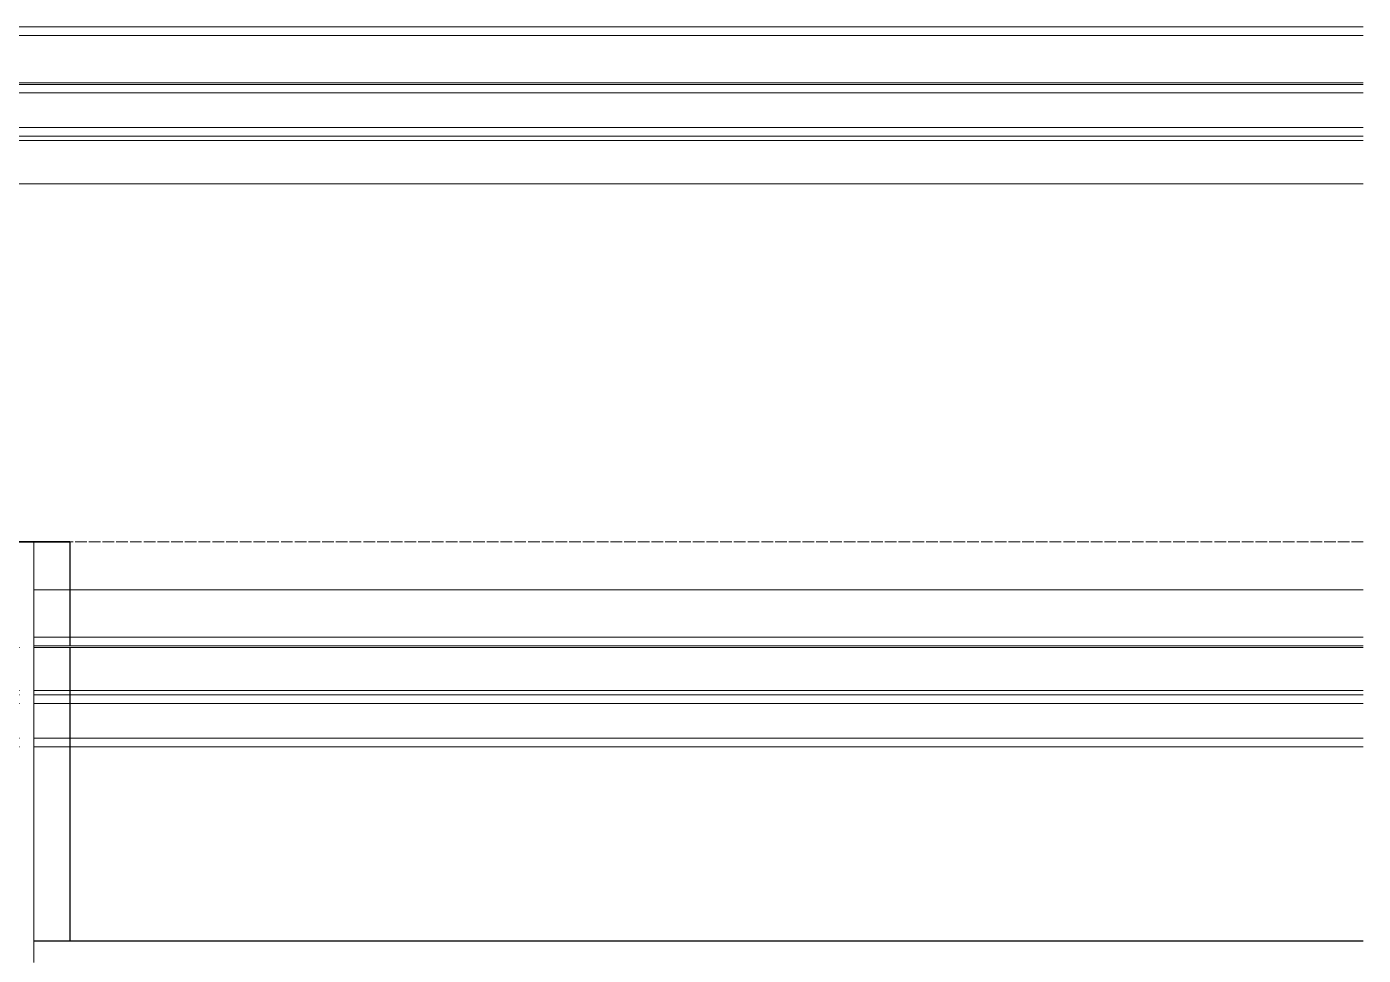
# Model space of a CAD drawing. Header units: centimetres. Extents: x -1906 to 5208, y -261 to 2955.
# Drawn here: x -111.54 to -65.17, y 2167.71 to 2199.94 of the extents above; entities that cross this region are included whole.
import ezdxf

# ---------------------------------------------------------------- set-up
doc = ezdxf.new("R2010")
doc.units = ezdxf.units.CM
doc.linetypes.add('_Overhead', pattern=[0.47625, 0.3175, -0.15875])
doc.linetypes.add('_Overhead_2_', pattern=[0.47625, 0.3175, -0.15875])
for name, color, linetype, lineweight in [('A-FLOR', 7, 'Continuous', 18), ('A-WALL', 7, 'Continuous', 18), ('S-BEAM', 7, 'Continuous', 18)]:
    doc.layers.add(name, color=color, linetype=linetype, lineweight=lineweight)

# ---------------------------------------------------------------- blocks, each defined once
blk = doc.blocks.new('Costanera Perfil Z - Parametrizado - h_22cm-1721855-N01 - Planta trazado tuberias refrig exist_ - detalle 1')
at = {"layer": 'S-BEAM', "color": 254, "true_color": 0xcccccc}
for p, q in [((8.796, 1931.15), (8.796, 248.74)), ((8.796, 1931.15), (8.796, 248.74)), ((10.446, 322.543), (10.446, 248.74)), ((10.446, 322.543), (10.446, 248.74)), ((10.746, 322.545), (10.746, 248.74)), ((10.746, 322.545), (10.746, 248.74)), ((-10.746, 248.74), (-10.746, 294.865)), ((-10.746, 294.865), (-10.746, 248.74)), ((-10.446, 294.865), (-10.446, 248.74)), ((-10.446, 294.865), (-10.446, 248.74)), ((-8.796, 294.865), (-8.796, 248.74)), ((-8.796, 294.865), (-8.796, 248.74))]:
    blk.add_line(p, q, dxfattribs=at)
blk = doc.blocks.new('Costanera Perfil Z - Parametrizado - h_22cm-1724867-N01 - Planta trazado tuberias refrig exist_ - detalle 1')
at = {"layer": 'S-BEAM', "color": 254, "true_color": 0xcccccc}
for p, q in [((-10.746, 1126.939), (-8.746, 1126.939)), ((-10.446, 1126.939), (-10.746, 1126.939)), ((-10.746, 1126.271), (-10.746, 1126.939)), ((-10.746, 1126.939), (-10.746, 1108.679)), ((-8.746, 1126.939), (-10.446, 1126.939)), ((-10.446, 1126.939), (-8.796, 1126.939)), ((-8.796, 1126.939), (-10.446, 1126.939)), ((-10.446, 1126.939), (-10.446, 1126.271)), ((-10.446, 1126.939), (-10.446, 1108.679)), ((-8.796, 1126.939), (-8.796, 1126.271)), ((-8.796, 1126.939), (-8.796, 1126.271)), ((-8.746, 1126.939), (-8.446, 1126.939)), ((-8.446, 1126.939), (-8.746, 1126.939)), ((-8.446, 1126.939), (-6.796, 1126.939)), ((-6.796, 1126.939), (-8.446, 1126.939)), ((-6.796, 1126.939), (8.796, 1126.939)), ((8.796, 1126.939), (-6.796, 1126.939)), ((8.796, 1126.939), (10.446, 1126.939)), ((10.446, 1126.939), (8.796, 1126.939)), ((8.796, 1126.939), (10.746, 1126.939)), ((10.446, 1126.939), (8.796, 1126.939)), ((8.796, 1126.939), (8.796, 1108.679)), ((8.796, 1126.939), (8.796, 1108.679)), ((10.746, 1126.939), (10.446, 1126.939)), ((10.446, 1126.939), (10.446, 1108.679)), ((10.446, 1126.939), (10.446, 1108.679)), ((10.746, 1126.939), (10.746, 1108.679)), ((10.746, 1126.939), (10.746, 1108.679)), ((-10.746, 1108.679), (-10.746, 1126.271)), ((-10.446, 1126.271), (-10.446, 1108.679)), ((-8.796, 1126.271), (-8.796, 1108.679)), ((-8.796, 1126.271), (-8.796, 1108.679)), ((-10.746, 1107.029), (-10.746, 1108.679)), ((-10.746, 1108.679), (-10.746, 1107.029)), ((-10.446, 1108.679), (-10.446, 1107.029)), ((-10.446, 1108.679), (-10.446, 1107.029)), ((-8.796, 1108.679), (-8.796, 1107.029)), ((-8.796, 1108.679), (-8.796, 1107.029)), ((8.796, 1108.679), (8.796, 1106.729)), ((8.796, 1108.679), (8.796, 1106.729)), ((10.446, 1108.679), (10.446, 1106.729)), ((10.446, 1108.679), (10.446, 1107.029)), ((10.746, 1108.679), (10.746, 1107.029)), ((10.746, 1108.679), (10.746, 1106.729)), ((-10.746, 1106.729), (-10.746, 1107.029)), ((-10.746, 1107.029), (-10.746, 1106.729)), ((-10.446, 1107.029), (-10.446, 1106.729)), ((-10.446, 1107.029), (-10.446, 1106.729)), ((-8.796, 1107.029), (-8.796, 1106.729)), ((-8.796, 1107.029), (-8.796, 1106.729)), ((10.446, 1107.029), (10.446, 1106.729)), ((10.746, 1107.029), (10.746, 1106.729)), ((-10.746, 1106.129), (-10.746, 1106.729)), ((-10.746, 1106.729), (-10.746, 1106.129)), ((-10.446, 1106.729), (-10.446, 1106.129)), ((-10.446, 1106.729), (-10.446, 1106.129)), ((-8.796, 1106.729), (-8.796, 1106.129)), ((-8.796, 1106.729), (-8.796, 1106.129)), ((8.796, 1106.729), (8.796, 1059.505)), ((8.796, 1106.729), (8.796, 1059.505)), ((10.446, 1106.729), (10.446, 1059.505)), ((10.446, 1106.729), (10.446, 1059.505)), ((10.746, 1106.729), (10.746, 1059.505)), ((10.746, 1106.729), (10.746, 1059.505)), ((-10.746, 1059.505), (-10.746, 1105.629)), ((-10.746, 1105.629), (-10.746, 1059.505)), ((-10.446, 1105.629), (-10.446, 1059.505)), ((-10.446, 1105.629), (-10.446, 1059.505)), ((-8.796, 1105.629), (-8.796, 1059.505)), ((-8.796, 1105.629), (-8.796, 1059.505))]:
    blk.add_line(p, q, dxfattribs=at)
blk = doc.blocks.new('Costanera Perfil Z - Parametrizado - h_22cm-1724786-N01 - Planta trazado tuberias refrig exist_ - detalle 1')
at = {"layer": 'S-BEAM', "color": 254, "true_color": 0xcccccc}
for p, q in [((-10.746, 1130.316), (-7.246, 1130.316)), ((-10.446, 1130.316), (-10.746, 1130.316)), ((-10.746, 1125.239), (-10.746, 1130.316)), ((-10.746, 1130.316), (-10.746, 1125.239)), ((-7.246, 1130.316), (-10.446, 1130.316)), ((-10.446, 1130.316), (-8.796, 1130.316)), ((-8.796, 1130.316), (-10.446, 1130.316)), ((-10.446, 1130.316), (-10.446, 1125.239)), ((-10.446, 1130.316), (-10.446, 1125.239)), ((-8.796, 1130.316), (-8.796, 1125.239)), ((-8.796, 1130.316), (-8.796, 1125.239)), ((-7.246, 1130.316), (-6.946, 1130.316)), ((-6.946, 1130.316), (-7.246, 1130.316)), ((-6.946, 1130.316), (-5.296, 1130.316)), ((-5.296, 1130.316), (-6.946, 1130.316)), ((-5.296, 1130.316), (8.796, 1130.316)), ((8.796, 1130.316), (-5.296, 1130.316)), ((8.796, 1130.316), (10.446, 1130.316)), ((10.446, 1130.316), (8.796, 1130.316)), ((8.796, 1130.316), (10.746, 1130.316)), ((10.446, 1130.316), (8.796, 1130.316)), ((8.796, 1130.316), (8.796, 1125.239)), ((8.796, 1130.316), (8.796, 1125.239)), ((10.746, 1130.316), (10.446, 1130.316)), ((10.446, 1130.316), (10.446, 1125.239)), ((10.446, 1130.316), (10.446, 1125.239)), ((10.746, 1130.316), (10.746, 1125.239)), ((10.746, 1130.316), (10.746, 1125.239)), ((-10.746, 1124.844), (-10.746, 1125.239)), ((-10.746, 1125.239), (-10.746, 1124.844)), ((-10.446, 1125.239), (-10.446, 1124.844)), ((-10.446, 1125.239), (-10.446, 1124.844)), ((-8.796, 1125.239), (-8.796, 1124.844)), ((-8.796, 1125.239), (-8.796, 1124.844)), ((8.796, 1125.239), (8.796, 1124.844)), ((8.796, 1125.239), (8.796, 1124.844)), ((10.446, 1125.239), (10.446, 1124.844)), ((10.446, 1125.239), (10.446, 1124.844)), ((10.746, 1125.239), (10.746, 1124.844)), ((10.746, 1125.239), (10.746, 1124.844)), ((-10.746, 1124.544), (-10.746, 1124.844)), ((-10.746, 1124.844), (-10.746, 1124.544)), ((-10.446, 1124.844), (-10.446, 1124.544)), ((-10.446, 1124.844), (-10.446, 1124.544)), ((-8.796, 1124.844), (-8.796, 1124.544)), ((-8.796, 1124.844), (-8.796, 1124.544)), ((8.796, 1124.844), (8.796, 1124.544)), ((8.796, 1124.844), (8.796, 1124.544)), ((10.446, 1124.844), (10.446, 1124.544)), ((10.446, 1124.844), (10.446, 1124.544)), ((10.746, 1124.844), (10.746, 1124.544)), ((10.746, 1124.844), (10.746, 1124.544)), ((-10.746, 1122.894), (-10.746, 1124.544)), ((-10.746, 1124.544), (-10.746, 1122.894)), ((-10.446, 1124.544), (-10.446, 1122.894)), ((-10.446, 1124.544), (-10.446, 1122.894)), ((-8.796, 1124.544), (-8.796, 1123.561)), ((-8.796, 1124.544), (-8.796, 1123.561)), ((8.796, 1124.544), (8.796, 1123.561)), ((8.796, 1124.544), (8.796, 1123.561)), ((10.446, 1124.544), (10.446, 1123.561)), ((10.446, 1124.544), (10.446, 1123.561)), ((10.746, 1124.544), (10.746, 1123.561)), ((10.746, 1124.544), (10.746, 1123.561)), ((-8.796, 1123.561), (-8.796, 1122.894)), ((-8.796, 1123.561), (-8.796, 1122.894)), ((8.796, 1123.561), (8.796, 1122.894)), ((8.796, 1123.561), (8.796, 1122.894)), ((10.446, 1123.561), (10.446, 1122.894)), ((10.446, 1123.561), (10.446, 1122.894)), ((10.746, 1123.561), (10.746, 1122.894)), ((10.746, 1123.561), (10.746, 1122.894)), ((-10.746, 1105.302), (-10.746, 1122.894)), ((-10.746, 1122.894), (-10.746, 1105.302)), ((-10.446, 1122.894), (-10.446, 1105.302)), ((-10.446, 1122.894), (-10.446, 1105.302)), ((-8.796, 1122.894), (-8.796, 1105.302)), ((-8.796, 1122.894), (-8.796, 1105.302)), ((8.796, 1122.894), (8.796, 1105.302)), ((8.796, 1122.894), (8.796, 1105.302)), ((10.446, 1122.894), (10.446, 1105.302)), ((10.446, 1122.894), (10.446, 1105.302)), ((10.746, 1122.894), (10.746, 1105.302)), ((10.746, 1122.894), (10.746, 1105.302)), ((-10.746, 1103.652), (-10.746, 1105.302)), ((-10.746, 1105.302), (-10.746, 1103.652)), ((-10.446, 1105.302), (-10.446, 1103.652)), ((-10.446, 1105.302), (-10.446, 1103.652)), ((-8.796, 1105.302), (-8.796, 1103.652)), ((-8.796, 1105.302), (-8.796, 1103.652)), ((8.796, 1105.302), (8.796, 1103.652)), ((8.796, 1105.302), (8.796, 1103.652)), ((10.446, 1105.302), (10.446, 1103.652)), ((10.446, 1105.302), (10.446, 1103.652)), ((10.746, 1105.302), (10.746, 1103.652)), ((10.746, 1105.302), (10.746, 1103.652)), ((-10.746, 1103.352), (-10.746, 1103.652)), ((-10.746, 1103.652), (-10.746, 1103.352)), ((-10.746, 1102.752), (-10.746, 1103.352)), ((-10.746, 1103.352), (-10.746, 1102.752)), ((-10.446, 1103.652), (-10.446, 1103.352)), ((-10.446, 1103.652), (-10.446, 1103.352)), ((-10.446, 1103.352), (-10.446, 1102.752)), ((-10.446, 1103.352), (-10.446, 1102.752)), ((-8.796, 1103.652), (-8.796, 1103.352)), ((-8.796, 1103.652), (-8.796, 1103.352)), ((-8.796, 1103.352), (-8.796, 1102.752)), ((-8.796, 1103.352), (-8.796, 1102.752)), ((8.796, 1103.652), (8.796, 1103.352)), ((8.796, 1103.652), (8.796, 1103.352)), ((8.796, 1103.352), (8.796, 1056.127)), ((8.796, 1103.352), (8.796, 1056.127)), ((10.446, 1103.652), (10.446, 1103.352)), ((10.446, 1103.652), (10.446, 1103.352)), ((10.446, 1103.352), (10.446, 1056.127)), ((10.446, 1103.352), (10.446, 1056.127)), ((10.746, 1103.652), (10.746, 1103.352)), ((10.746, 1103.652), (10.746, 1103.352)), ((10.746, 1103.352), (10.746, 1056.127)), ((10.746, 1103.352), (10.746, 1056.127)), ((-10.746, 1056.127), (-10.746, 1102.252)), ((-10.746, 1102.252), (-10.746, 1056.127)), ((-10.446, 1102.252), (-10.446, 1056.127)), ((-10.446, 1102.252), (-10.446, 1056.127)), ((-8.796, 1102.252), (-8.796, 1056.127)), ((-8.796, 1102.252), (-8.796, 1056.127))]:
    blk.add_line(p, q, dxfattribs=at)
blk = doc.blocks.new('PQ_RVR_EST-01_ZZ_ZZ_MO_T_A_rvt-1-N01 - Planta trazado tuberias refrig exist_ - detalle 1')
at = {"layer": 'S-BEAM', "color": 254, "linetype": '_Overhead', "lineweight": 18, "true_color": 0xd4d4d4, "rotation": 90.00000000000001}
for name, p in [('Costanera Perfil Z - Parametrizado - h_22cm-1721855-N01 - Planta trazado tuberias refrig exist_ - detalle 1', (183.571, 2189.196)), ('Costanera Perfil Z - Parametrizado - h_22cm-1724867-N01 - Planta trazado tuberias refrig exist_ - detalle 1', (994.336, 2187.196)), ('Costanera Perfil Z - Parametrizado - h_22cm-1724786-N01 - Planta trazado tuberias refrig exist_ - detalle 1', (990.959, 2185.696))]:
    blk.add_blockref(name, p, dxfattribs=at)
blk = doc.blocks.new('PQ_RVR_ARQ-01_ZZ_ZZ_MO_T_A_rvt-1-N01 - Planta trazado tuberias refrig exist_ - detalle 1')
at = {"layer": 'A-FLOR', "color": 254, "linetype": '_Overhead_2_', "true_color": 0xd4d4d4}
for p, q in [((-111.293, 2182.062), (-112.393, 2182.062)), ((-65.169, 2182.062), (-111.293, 2182.062)), ((-111.293, 2182.062), (-65.169, 2182.062))]:
    blk.add_line(p, q, dxfattribs=at)
at = {"layer": 'A-WALL', "color": 253, "lineweight": 25, "true_color": 0xaaaaaa}
for p, q in [((-111.293, 2182.062), (-112.393, 2182.062)), ((-112.393, 2182.062), (-111.293, 2182.062)), ((-110.043, 2182.062), (-111.293, 2182.062)), ((-111.293, 2182.062), (-110.043, 2182.062)), ((-110.043, 2182.062), (-110.043, 2180.4)), ((-110.043, 2180.4), (-110.043, 2178.75)), ((-110.043, 2178.75), (-110.043, 2178.45)), ((-110.043, 2178.4), (-110.043, 2176.9)), ((-110.043, 2176.9), (-110.043, 2176.75)), ((-110.043, 2176.75), (-110.043, 2176.45)), ((-110.043, 2176.45), (-110.043, 2175.25)), ((-110.043, 2175.25), (-110.043, 2174.95)), ((-110.043, 2174.95), (-110.043, 2168.212)), ((-111.293, 2168.212), (-65.169, 2168.212))]:
    blk.add_line(p, q, dxfattribs=at)
at = {"layer": 'A-WALL', "color": 253, "true_color": 0xaaaaaa}
for p, q in [((-111.793, 2182.062), (-111.293, 2182.062)), ((-111.293, 2182.062), (-111.293, 2167.462))]:
    blk.add_line(p, q, dxfattribs=at)

msp = doc.modelspace()

# ---------------------------------------------------------------- block references
at = {"lineweight": 5}
for name in ['PQ_RVR_ARQ-01_ZZ_ZZ_MO_T_A_rvt-1-N01 - Planta trazado tuberias refrig exist_ - detalle 1', 'PQ_RVR_EST-01_ZZ_ZZ_MO_T_A_rvt-1-N01 - Planta trazado tuberias refrig exist_ - detalle 1']:
    msp.add_blockref(name, (0, 0), dxfattribs=at)

doc.saveas('drawing.dxf')
